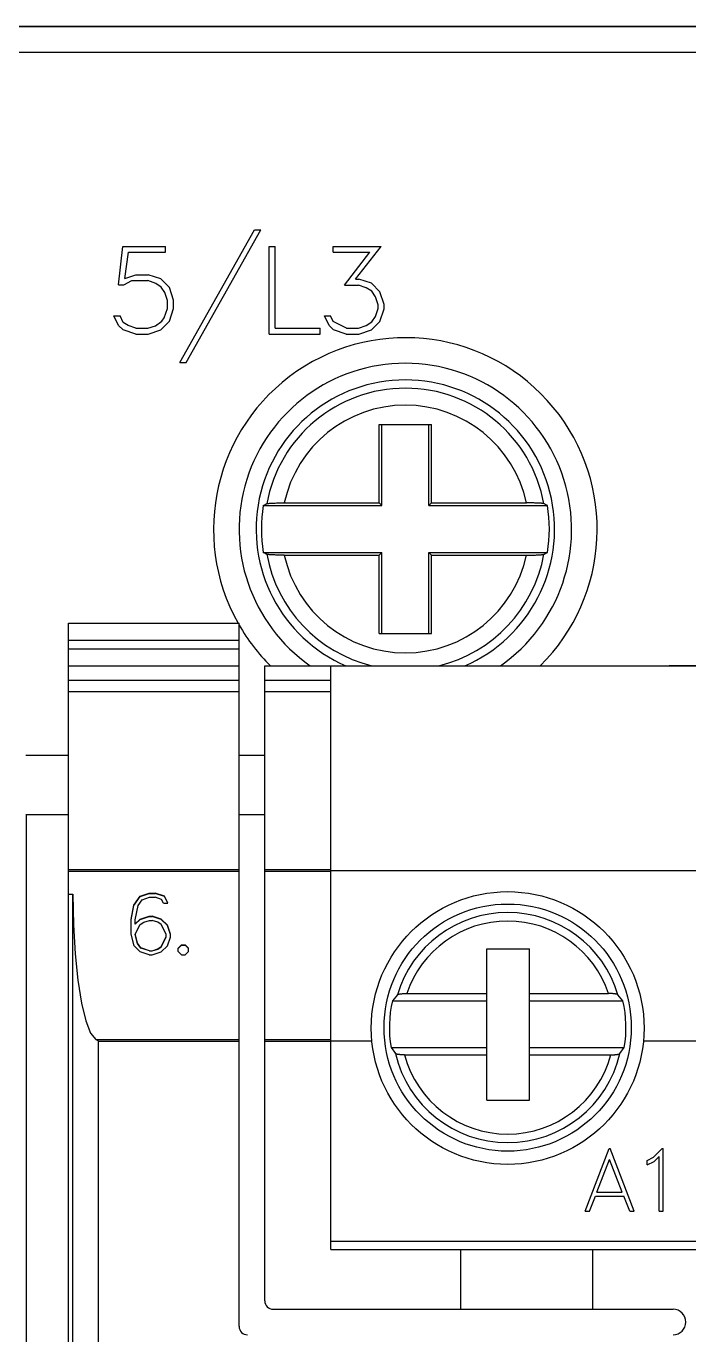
# Model space of a CAD drawing. Header units: millimetres. Extents: x -72 to 2978, y -1067 to 2817.
# Drawn here: x 347.37 to 362.91, y -796.91 to -766.2 of the extents above; entities that cross this region are included whole.
import ezdxf

# ---------------------------------------------------------------- set-up
doc = ezdxf.new("R2010")
doc.units = ezdxf.units.MM
doc.layers.add('10000_FRONT', color=7, linetype='Continuous')

msp = doc.modelspace()

# ---------------------------------------------------------------- linework, layer by layer
at = {"layer": '10000_FRONT', "color": 7, "linetype": 'Continuous', "lineweight": 25}
for p, q in [((320.363, -766.209), (363.363, -766.209)), ((320.373, -766.199), (363.353, -766.199)), ((319.963, -766.809), (363.763, -766.809)), ((350.973, -774.091), (352.727, -770.975)), ((351.122, -774.091), (352.874, -770.975)), ((352.727, -770.975), (352.874, -770.975)), ((349.531, -772.267), (349.632, -771.367)), ((349.632, -771.367), (350.634, -771.367)), ((350.634, -771.504), (350.634, -771.367)), ((353.068, -771.367), (353.206, -771.367)), ((353.068, -773.425), (353.068, -771.367)), ((353.206, -773.287), (353.206, -771.367)), ((354.568, -771.367), (355.698, -771.367)), ((354.568, -771.504), (354.568, -771.367)), ((355.095, -772.134), (355.698, -771.367)), ((349.679, -772.118), (349.767, -771.504)), ((349.767, -771.504), (350.634, -771.504)), ((354.568, -771.504), (355.429, -771.504)), ((354.834, -772.274), (355.429, -771.504)), ((349.679, -772.118), (349.937, -772.033)), ((349.937, -772.033), (350.231, -772.033)), ((350.527, -772.131), (350.231, -772.033)), ((349.531, -772.267), (349.657, -772.267)), ((349.657, -772.267), (349.849, -772.17)), ((349.849, -772.17), (350.225, -772.17)), ((350.409, -772.234), (350.225, -772.17)), ((350.538, -772.32), (350.409, -772.234)), ((350.728, -772.333), (350.527, -772.131)), ((350.623, -772.45), (350.538, -772.32)), ((350.826, -772.629), (350.728, -772.333)), ((354.834, -772.274), (355.164, -772.274)), ((355.095, -772.134), (355.169, -772.134)), ((355.347, -772.337), (355.164, -772.274)), ((355.465, -772.232), (355.169, -772.134)), ((355.476, -772.421), (355.347, -772.337)), ((355.666, -772.433), (355.465, -772.232)), ((350.686, -772.635), (350.623, -772.45)), ((350.686, -772.822), (350.686, -772.635)), ((350.826, -772.828), (350.826, -772.629)), ((355.562, -772.551), (355.476, -772.421)), ((355.625, -772.735), (355.562, -772.551)), ((355.764, -772.729), (355.666, -772.433)), ((350.603, -773.041), (350.686, -772.822)), ((350.728, -773.125), (350.826, -772.828)), ((355.562, -773.01), (355.625, -772.825)), ((355.625, -772.825), (355.625, -772.735)), ((355.666, -773.126), (355.764, -772.831)), ((355.764, -772.831), (355.764, -772.729)), ((349.537, -773.226), (349.424, -772.999)), ((349.424, -772.999), (349.569, -772.999)), ((349.641, -773.327), (349.537, -773.226)), ((349.644, -773.149), (349.569, -772.999)), ((349.759, -773.223), (349.644, -773.149)), ((349.943, -773.287), (349.759, -773.223)), ((350.225, -773.287), (350.401, -773.23)), ((350.401, -773.23), (350.548, -773.124)), ((350.527, -773.325), (350.728, -773.125)), ((350.548, -773.124), (350.603, -773.041)), ((354.475, -773.226), (354.363, -772.999)), ((354.363, -772.999), (354.507, -772.999)), ((354.58, -773.327), (354.475, -773.226)), ((354.573, -773.133), (354.507, -772.999)), ((354.884, -773.287), (354.573, -773.133)), ((355.164, -773.287), (355.347, -773.223)), ((355.347, -773.223), (355.476, -773.139)), ((355.465, -773.326), (355.666, -773.126)), ((355.476, -773.139), (355.562, -773.01)), ((349.937, -773.425), (349.641, -773.327)), ((349.937, -773.425), (350.231, -773.425)), ((349.943, -773.287), (350.225, -773.287)), ((350.231, -773.425), (350.527, -773.325)), ((353.068, -773.425), (354.263, -773.425)), ((353.206, -773.287), (354.263, -773.287)), ((354.263, -773.425), (354.263, -773.287)), ((354.876, -773.425), (354.58, -773.327)), ((354.876, -773.425), (355.169, -773.425)), ((354.884, -773.287), (355.164, -773.287)), ((355.169, -773.425), (355.465, -773.326)), ((350.973, -774.091), (351.122, -774.091)), ((355.65, -775.549), (356.876, -775.549)), ((355.65, -777.386), (355.65, -775.549)), ((355.713, -777.449), (355.713, -775.549)), ((356.813, -777.449), (356.813, -775.549)), ((356.876, -777.386), (356.876, -775.549)), ((352.93, -777.449), (352.942, -777.443)), ((352.93, -777.449), (355.713, -777.449)), ((352.942, -777.443), (352.954, -777.436)), ((352.954, -777.436), (352.966, -777.43)), ((352.966, -777.43), (352.977, -777.424)), ((352.977, -777.424), (352.989, -777.417)), ((352.989, -777.417), (353.001, -777.411)), ((353.001, -777.411), (353.012, -777.405)), ((353.012, -777.405), (353.017, -777.403)), ((353.017, -777.403), (353.024, -777.402)), ((353.024, -777.402), (353.033, -777.4)), ((353.033, -777.4), (353.044, -777.399)), ((353.044, -777.399), (353.058, -777.397)), ((353.058, -777.397), (353.075, -777.396)), ((353.075, -777.396), (353.093, -777.394)), ((353.093, -777.394), (353.114, -777.393)), ((353.114, -777.393), (353.135, -777.392)), ((353.135, -777.392), (353.158, -777.391)), ((353.158, -777.391), (353.184, -777.39)), ((353.184, -777.39), (353.211, -777.389)), ((353.211, -777.389), (353.24, -777.388)), ((353.24, -777.388), (353.267, -777.388)), ((353.267, -777.388), (353.297, -777.387)), ((353.297, -777.387), (353.328, -777.387)), ((353.328, -777.387), (353.36, -777.386)), ((353.36, -777.386), (353.391, -777.386)), ((353.391, -777.386), (353.422, -777.386)), ((353.422, -777.386), (355.65, -777.386)), ((355.713, -777.449), (355.65, -777.386)), ((356.813, -777.449), (356.876, -777.386)), ((356.813, -777.449), (359.595, -777.449)), ((356.876, -777.386), (359.103, -777.386)), ((359.129, -777.386), (359.103, -777.386)), ((359.155, -777.386), (359.129, -777.386)), ((359.181, -777.386), (359.155, -777.386)), ((359.208, -777.387), (359.181, -777.386)), ((359.233, -777.387), (359.208, -777.387)), ((359.257, -777.387), (359.233, -777.387)), ((359.28, -777.388), (359.257, -777.387)), ((359.303, -777.389), (359.28, -777.388)), ((359.326, -777.389), (359.303, -777.389)), ((359.349, -777.39), (359.326, -777.389)), ((359.369, -777.391), (359.349, -777.39)), ((359.389, -777.392), (359.369, -777.391)), ((359.406, -777.393), (359.389, -777.392)), ((359.424, -777.394), (359.406, -777.393)), ((359.44, -777.395), (359.424, -777.394)), ((359.455, -777.396), (359.44, -777.395)), ((359.468, -777.397), (359.455, -777.396)), ((359.48, -777.399), (359.468, -777.397)), ((359.489, -777.4), (359.48, -777.399)), ((359.498, -777.401), (359.489, -777.4)), ((359.505, -777.402), (359.498, -777.401)), ((359.51, -777.404), (359.505, -777.402)), ((359.513, -777.405), (359.51, -777.404)), ((359.525, -777.411), (359.514, -777.405)), ((359.537, -777.417), (359.525, -777.411)), ((359.548, -777.424), (359.537, -777.417)), ((359.56, -777.43), (359.548, -777.424)), ((359.572, -777.436), (359.56, -777.43)), ((359.584, -777.443), (359.572, -777.436)), ((359.595, -777.449), (359.584, -777.443)), ((352.942, -778.555), (352.93, -778.549)), ((352.93, -778.549), (355.713, -778.549)), ((352.954, -778.561), (352.942, -778.555)), ((352.966, -778.568), (352.954, -778.561)), ((352.977, -778.574), (352.966, -778.568)), ((352.989, -778.58), (352.977, -778.574)), ((353.001, -778.586), (352.989, -778.58)), ((353.012, -778.593), (353.001, -778.586)), ((353.016, -778.594), (353.012, -778.593)), ((353.021, -778.595), (353.016, -778.594)), ((353.028, -778.597), (353.021, -778.595)), ((353.036, -778.598), (353.028, -778.597)), ((353.046, -778.599), (353.036, -778.598)), ((353.058, -778.6), (353.046, -778.599)), ((353.071, -778.602), (353.058, -778.6)), ((353.086, -778.603), (353.071, -778.602)), ((353.102, -778.604), (353.086, -778.603)), ((353.119, -778.605), (353.102, -778.604)), ((353.137, -778.606), (353.119, -778.605)), ((353.156, -778.607), (353.137, -778.606)), ((353.177, -778.608), (353.156, -778.607)), ((353.199, -778.608), (353.177, -778.608)), ((353.222, -778.609), (353.199, -778.608)), ((353.246, -778.61), (353.222, -778.609)), ((353.269, -778.61), (353.246, -778.61)), ((353.293, -778.611), (353.269, -778.61)), ((353.318, -778.611), (353.293, -778.611)), ((353.344, -778.611), (353.318, -778.611)), ((353.371, -778.612), (353.344, -778.611)), ((353.397, -778.612), (353.371, -778.612)), ((353.422, -778.612), (353.397, -778.612)), ((353.422, -778.612), (355.65, -778.612)), ((355.65, -778.612), (355.713, -778.549)), ((355.65, -780.449), (355.65, -778.612)), ((355.713, -780.449), (355.713, -778.549)), ((356.876, -778.612), (356.813, -778.549)), ((356.813, -778.549), (359.595, -778.549)), ((356.813, -780.449), (356.813, -778.549)), ((356.876, -778.612), (359.103, -778.612)), ((356.876, -780.449), (356.876, -778.612)), ((359.103, -778.612), (359.134, -778.612)), ((359.134, -778.612), (359.166, -778.612)), ((359.166, -778.612), (359.198, -778.611)), ((359.198, -778.611), (359.229, -778.611)), ((359.229, -778.611), (359.258, -778.61)), ((359.258, -778.61), (359.286, -778.61)), ((359.286, -778.61), (359.314, -778.609)), ((359.314, -778.609), (359.342, -778.608)), ((359.342, -778.608), (359.367, -778.607)), ((359.367, -778.607), (359.391, -778.606)), ((359.391, -778.606), (359.412, -778.605)), ((359.412, -778.605), (359.432, -778.603)), ((359.432, -778.603), (359.451, -778.602)), ((359.451, -778.602), (359.467, -778.6)), ((359.467, -778.6), (359.481, -778.599)), ((359.481, -778.599), (359.492, -778.598)), ((359.492, -778.598), (359.502, -778.596)), ((359.502, -778.596), (359.509, -778.594)), ((359.509, -778.594), (359.513, -778.593)), ((359.514, -778.593), (359.525, -778.586)), ((359.525, -778.586), (359.537, -778.58)), ((359.537, -778.58), (359.548, -778.574)), ((359.548, -778.574), (359.56, -778.568)), ((359.56, -778.568), (359.572, -778.561)), ((359.572, -778.561), (359.584, -778.555)), ((359.584, -778.555), (359.595, -778.549)), ((348.363, -780.209), (352.363, -780.209)), ((348.363, -837.209), (348.363, -780.209)), ((352.363, -780.609), (352.363, -780.209)), ((348.363, -780.609), (352.363, -780.609)), ((352.363, -780.809), (352.363, -780.609)), ((355.65, -780.449), (356.876, -780.449)), ((348.363, -780.809), (352.363, -780.809)), ((352.363, -781.209), (352.363, -780.809)), ((348.363, -781.209), (352.363, -781.209)), ((352.363, -781.546), (352.363, -781.209)), ((352.963, -781.209), (354.513, -781.209)), ((352.963, -781.546), (352.963, -781.209)), ((352.963, -781.209), (352.963, -781.209)), ((354.513, -781.209), (363.363, -781.209)), ((354.513, -781.209), (354.513, -781.209)), ((354.513, -781.546), (354.513, -781.209)), ((362.453, -781.199), (363.353, -781.199)), ((362.453, -781.209), (362.453, -781.199)), ((348.363, -781.546), (352.363, -781.546)), ((352.363, -781.809), (352.363, -781.546)), ((352.963, -781.546), (354.513, -781.546)), ((352.963, -781.809), (352.963, -781.546)), ((354.513, -781.809), (354.513, -781.546)), ((348.363, -781.809), (352.363, -781.809)), ((352.363, -785.993), (352.363, -781.809)), ((352.963, -781.809), (354.513, -781.809)), ((352.963, -785.993), (352.963, -781.809)), ((354.513, -785.993), (354.513, -781.809)), ((347.363, -783.309), (348.363, -783.309)), ((352.363, -783.309), (352.963, -783.309)), ((347.363, -784.699), (348.363, -784.699)), ((347.373, -832.699), (347.373, -784.699)), ((352.363, -784.699), (352.963, -784.699)), ((348.363, -785.993), (352.363, -785.993)), ((348.363, -786.027), (352.363, -786.027)), ((352.363, -786.027), (352.363, -785.993)), ((352.363, -789.979), (352.363, -786.027)), ((352.963, -785.993), (354.513, -785.993)), ((352.963, -786.027), (352.963, -785.993)), ((352.963, -786.027), (354.513, -786.027)), ((352.963, -789.979), (352.963, -786.027)), ((354.513, -786.027), (354.513, -785.993)), ((354.513, -786.012), (364.363, -786.012)), ((354.513, -789.979), (354.513, -786.027)), ((348.363, -786.57), (348.463, -786.57)), ((348.463, -830.848), (348.463, -786.57)), ((349.896, -786.824), (350.039, -786.614)), ((349.896, -786.834), (350.039, -786.624)), ((349.996, -786.835), (350.088, -786.699)), ((350.039, -786.614), (350.253, -786.544)), ((350.039, -786.624), (350.253, -786.554)), ((350.039, -786.624), (350.039, -786.614)), ((350.088, -786.699), (350.257, -786.642)), ((350.253, -786.544), (350.394, -786.544)), ((350.253, -786.554), (350.253, -786.544)), ((350.253, -786.554), (350.394, -786.554)), ((350.257, -786.642), (350.39, -786.642)), ((350.545, -786.695), (350.39, -786.642)), ((350.61, -786.614), (350.394, -786.544)), ((350.394, -786.554), (350.394, -786.544)), ((350.61, -786.624), (350.394, -786.554)), ((350.588, -786.778), (350.545, -786.695)), ((350.588, -786.778), (350.692, -786.778)), ((350.692, -786.778), (350.61, -786.614)), ((350.61, -786.624), (350.61, -786.614)), ((350.687, -786.778), (350.61, -786.624)), ((349.828, -787.165), (349.896, -786.824)), ((349.828, -787.173), (349.896, -786.834)), ((349.896, -786.834), (349.896, -786.824)), ((349.927, -787.17), (349.996, -786.835)), ((350.041, -787.154), (350.253, -787.084)), ((350.041, -787.162), (350.253, -787.093)), ((350.253, -787.084), (350.326, -787.084)), ((350.253, -787.093), (350.253, -787.084)), ((350.253, -787.093), (350.326, -787.093)), ((350.537, -787.154), (350.326, -787.084)), ((350.326, -787.093), (350.326, -787.084)), ((350.537, -787.162), (350.326, -787.093)), ((349.828, -787.507), (349.828, -787.165)), ((349.927, -787.266), (350.041, -787.154)), ((349.927, -787.274), (350.041, -787.162)), ((349.927, -787.266), (349.927, -787.17)), ((349.927, -787.274), (349.927, -787.266)), ((349.927, -787.506), (350.043, -787.278)), ((350.041, -787.162), (350.041, -787.154)), ((350.043, -787.278), (350.126, -787.226)), ((350.126, -787.226), (350.257, -787.182)), ((350.257, -787.182), (350.322, -787.182)), ((350.453, -787.226), (350.322, -787.182)), ((350.535, -787.278), (350.453, -787.226)), ((350.651, -787.508), (350.535, -787.278)), ((350.681, -787.295), (350.537, -787.154)), ((350.537, -787.162), (350.537, -787.154)), ((350.681, -787.303), (350.537, -787.162)), ((350.751, -787.503), (350.681, -787.295)), ((350.681, -787.303), (350.681, -787.295)), ((350.751, -787.511), (350.681, -787.303)), ((349.898, -787.783), (349.828, -787.507)), ((349.98, -787.714), (349.927, -787.506)), ((349.927, -787.514), (349.927, -787.506)), ((349.98, -787.722), (349.927, -787.514)), ((350.535, -787.797), (350.651, -787.567)), ((350.535, -787.805), (350.651, -787.575)), ((350.651, -787.567), (350.651, -787.508)), ((350.651, -787.575), (350.651, -787.567)), ((350.681, -787.783), (350.751, -787.574)), ((350.751, -787.574), (350.751, -787.503)), ((350.041, -787.923), (349.898, -787.783)), ((350.059, -787.829), (349.98, -787.714)), ((349.98, -787.722), (349.98, -787.714)), ((350.059, -787.836), (349.98, -787.722)), ((350.253, -787.993), (350.041, -787.923)), ((350.257, -787.894), (350.059, -787.829)), ((350.059, -787.836), (350.059, -787.829)), ((350.257, -787.901), (350.059, -787.836)), ((350.253, -787.993), (350.326, -787.993)), ((350.257, -787.894), (350.322, -787.894)), ((350.257, -787.901), (350.257, -787.894)), ((350.257, -787.901), (350.322, -787.901)), ((350.322, -787.894), (350.453, -787.849)), ((350.322, -787.901), (350.453, -787.856)), ((350.322, -787.901), (350.322, -787.894)), ((350.326, -787.993), (350.537, -787.923)), ((350.453, -787.849), (350.535, -787.797)), ((350.453, -787.856), (350.535, -787.805)), ((350.453, -787.856), (350.453, -787.849)), ((350.535, -787.805), (350.535, -787.797)), ((350.537, -787.923), (350.681, -787.783)), ((350.936, -787.836), (351.014, -787.758)), ((350.936, -787.843), (351.014, -787.765)), ((350.936, -787.915), (350.936, -787.836)), ((351.014, -787.993), (350.936, -787.915)), ((351.014, -787.758), (351.095, -787.758)), ((351.014, -787.765), (351.014, -787.758)), ((351.014, -787.765), (351.095, -787.765)), ((351.014, -787.993), (351.095, -787.993)), ((351.173, -787.836), (351.095, -787.758)), ((351.095, -787.765), (351.095, -787.758)), ((351.173, -787.843), (351.095, -787.765)), ((351.095, -787.993), (351.173, -787.915)), ((351.173, -787.915), (351.173, -787.836)), ((358.178, -787.849), (359.178, -787.849)), ((358.178, -791.399), (358.178, -787.849)), ((359.178, -791.399), (359.178, -787.849)), ((356.075, -788.928), (355.96, -789.069)), ((356.075, -788.928), (356.078, -788.925)), ((356.078, -788.925), (356.082, -788.923)), ((356.082, -788.923), (356.088, -788.92)), ((356.088, -788.92), (356.094, -788.918)), ((356.094, -788.918), (356.102, -788.916)), ((356.102, -788.916), (356.111, -788.914)), ((356.111, -788.914), (356.121, -788.911)), ((356.121, -788.911), (356.132, -788.91)), ((356.132, -788.91), (356.143, -788.908)), ((356.143, -788.908), (356.156, -788.906)), ((356.156, -788.906), (356.169, -788.905)), ((356.169, -788.905), (356.184, -788.903)), ((356.184, -788.903), (356.199, -788.902)), ((356.199, -788.902), (356.213, -788.901)), ((356.213, -788.901), (356.229, -788.9)), ((356.229, -788.9), (356.245, -788.9)), ((356.245, -788.9), (356.262, -788.899)), ((356.262, -788.899), (356.278, -788.899)), ((356.278, -788.899), (356.294, -788.899)), ((356.294, -788.899), (358.178, -788.899)), ((359.178, -788.899), (361.031, -788.899)), ((361.045, -788.899), (361.031, -788.899)), ((361.058, -788.899), (361.045, -788.899)), ((361.072, -788.899), (361.058, -788.899)), ((361.086, -788.9), (361.072, -788.899)), ((361.099, -788.9), (361.086, -788.9)), ((361.112, -788.901), (361.099, -788.9)), ((361.124, -788.902), (361.112, -788.901)), ((361.136, -788.903), (361.124, -788.902)), ((361.148, -788.904), (361.136, -788.903)), ((361.16, -788.905), (361.148, -788.904)), ((361.171, -788.906), (361.16, -788.905)), ((361.181, -788.908), (361.171, -788.906)), ((361.191, -788.909), (361.181, -788.908)), ((361.2, -788.911), (361.191, -788.909)), ((361.209, -788.912), (361.2, -788.911)), ((361.217, -788.914), (361.209, -788.912)), ((361.224, -788.916), (361.217, -788.914)), ((361.231, -788.918), (361.224, -788.916)), ((361.236, -788.919), (361.231, -788.918)), ((361.241, -788.921), (361.236, -788.919)), ((361.245, -788.923), (361.241, -788.921)), ((361.248, -788.926), (361.245, -788.923)), ((361.25, -788.928), (361.248, -788.926)), ((361.366, -789.069), (361.25, -788.928)), ((355.96, -789.069), (358.178, -789.069)), ((359.178, -789.069), (361.366, -789.069)), ((349.012, -789.984), (349.003, -789.979)), ((349.003, -789.979), (352.363, -789.979)), ((349.02, -789.989), (349.012, -789.984)), ((349.029, -789.994), (349.02, -789.989)), ((349.037, -789.999), (349.029, -789.994)), ((349.046, -790.004), (349.037, -789.999)), ((349.054, -790.009), (349.046, -790.004)), ((349.063, -790.014), (349.054, -790.009)), ((349.063, -790.014), (352.363, -790.014)), ((349.063, -827.404), (349.063, -790.014)), ((352.363, -790.014), (352.363, -789.979)), ((352.363, -796.709), (352.363, -790.014)), ((352.963, -789.979), (354.513, -789.979)), ((352.963, -790.014), (352.963, -789.979)), ((352.963, -790.014), (354.513, -790.014)), ((352.963, -796.109), (352.963, -790.014)), ((354.513, -790.014), (354.513, -789.979)), ((354.513, -790.009), (355.477, -790.009)), ((354.513, -794.909), (354.513, -790.014)), ((361.849, -790.009), (364.363, -790.009)), ((355.927, -790.169), (358.178, -790.169)), ((355.927, -790.169), (356.033, -790.31)), ((356.035, -790.312), (356.033, -790.31)), ((356.038, -790.314), (356.035, -790.312)), ((356.042, -790.316), (356.038, -790.314)), ((356.046, -790.318), (356.042, -790.316)), ((356.051, -790.32), (356.046, -790.318)), ((356.057, -790.322), (356.051, -790.32)), ((356.064, -790.324), (356.057, -790.322)), ((356.072, -790.325), (356.064, -790.324)), ((356.081, -790.327), (356.072, -790.325)), ((356.09, -790.329), (356.081, -790.327)), ((356.099, -790.33), (356.09, -790.329)), ((356.109, -790.331), (356.099, -790.33)), ((356.12, -790.333), (356.109, -790.331)), ((356.131, -790.334), (356.12, -790.333)), ((356.143, -790.335), (356.131, -790.334)), ((356.155, -790.336), (356.143, -790.335)), ((356.167, -790.337), (356.155, -790.336)), ((356.179, -790.337), (356.167, -790.337)), ((356.192, -790.338), (356.179, -790.337)), ((356.206, -790.338), (356.192, -790.338)), ((356.22, -790.339), (356.206, -790.338)), ((356.233, -790.339), (356.22, -790.339)), ((356.246, -790.339), (356.233, -790.339)), ((356.246, -790.339), (358.178, -790.339)), ((359.178, -790.169), (361.398, -790.169)), ((359.178, -790.339), (361.08, -790.339)), ((361.08, -790.339), (361.095, -790.339)), ((361.095, -790.339), (361.112, -790.338)), ((361.112, -790.338), (361.128, -790.338)), ((361.128, -790.338), (361.144, -790.337)), ((361.144, -790.337), (361.159, -790.336)), ((361.159, -790.336), (361.174, -790.335)), ((361.174, -790.335), (361.188, -790.334)), ((361.188, -790.334), (361.202, -790.333)), ((361.202, -790.333), (361.216, -790.331)), ((361.216, -790.331), (361.228, -790.33)), ((361.228, -790.33), (361.239, -790.328)), ((361.239, -790.328), (361.249, -790.326)), ((361.249, -790.326), (361.259, -790.324)), ((361.259, -790.324), (361.268, -790.322)), ((361.268, -790.322), (361.275, -790.32)), ((361.275, -790.32), (361.281, -790.318)), ((361.281, -790.318), (361.286, -790.315)), ((361.286, -790.315), (361.29, -790.313)), ((361.29, -790.313), (361.293, -790.31)), ((361.293, -790.31), (361.398, -790.169)), ((358.178, -791.399), (359.178, -791.399)), ((360.482, -794.006), (361.044, -792.536)), ((361.044, -792.536), (361.065, -792.536)), ((361.627, -794.006), (361.065, -792.536)), ((362.083, -792.743), (362.291, -792.536)), ((362.291, -792.536), (362.312, -792.536)), ((362.312, -794.006), (362.312, -792.536)), ((360.757, -793.558), (361.055, -792.793)), ((361.352, -793.558), (361.055, -792.793)), ((361.939, -792.816), (362.083, -792.743)), ((361.939, -792.919), (361.939, -792.816)), ((361.939, -792.919), (362.102, -792.839)), ((362.102, -792.839), (362.214, -792.726)), ((362.214, -794.006), (362.214, -792.726)), ((360.585, -794.006), (360.72, -793.656)), ((360.72, -793.656), (361.39, -793.656)), ((360.757, -793.558), (361.352, -793.558)), ((361.526, -794.006), (361.39, -793.656)), ((360.482, -794.006), (360.585, -794.006)), ((361.526, -794.006), (361.627, -794.006)), ((362.214, -794.006), (362.312, -794.006)), ((354.513, -794.709), (364.363, -794.709)), ((354.513, -794.909), (364.363, -794.909)), ((357.563, -796.309), (357.563, -794.909)), ((360.663, -796.309), (360.663, -794.909)), ((353.163, -796.309), (362.543, -796.309))]:
    msp.add_line(p, q, dxfattribs=at)
msp.add_lwpolyline([(348.463, -786.57), (348.476, -787.285), (348.515, -787.968), (348.578, -788.59), (348.663, -789.122), (348.765, -789.543), (348.88, -789.833), (349.003, -789.979)], dxfattribs=at)
for centre, radius in [((358.663, -789.709), 3.2), ((358.663, -789.699), 2.9)]:
    msp.add_circle(centre, radius, dxfattribs=at)
for centre, radius, start, end in [((356.263, -778.009), 4.5, 314.6748, 209.2681), ((356.263, -778.009), 3.9, 304.8641, 235.1371), ((356.263, -777.999), 3.5, 293.4889, 246.5111), ((356.263, -777.999), 3.304, 10.3512, 169.6488), ((356.263, -777.999), 2.906, 12.1754, 167.8246), ((356.263, -777.999), 3.378, 170.6281, 189.3718), ((356.263, -777.999), 3.378, 350.6282, 9.3719), ((356.263, -777.999), 3.304, 190.3512, 256.2651), ((356.263, -777.999), 2.906, 192.1754, 347.8246), ((356.263, -777.999), 3.304, 283.7349, 349.6488), ((356.263, -778.009), 4.5, 209.9267, 225.3251), ((358.663, -789.699), 2.7, 90, 163.4023), ((358.663, -789.699), 2.7, 16.5977, 90), ((358.663, -789.699), 2.5, 18.6629, 161.3371), ((358.663, -789.699), 2.776, 166.8814, 189.7486), ((358.663, -789.699), 2.776, 350.2514, 13.1186), ((358.663, -789.699), 2.7, 193.0846, 346.9154), ((358.663, -789.699), 2.5, 194.8328, 345.1672), ((353.163, -796.109), 0.2, 180, 270.0001), ((362.543, -796.609), 0.3, 270.0001, 89.9999), ((352.563, -796.709), 0.2, 180.0001, 269.9999)]:
    msp.add_arc(centre, radius, start, end, dxfattribs=at)

doc.saveas('drawing.dxf')
